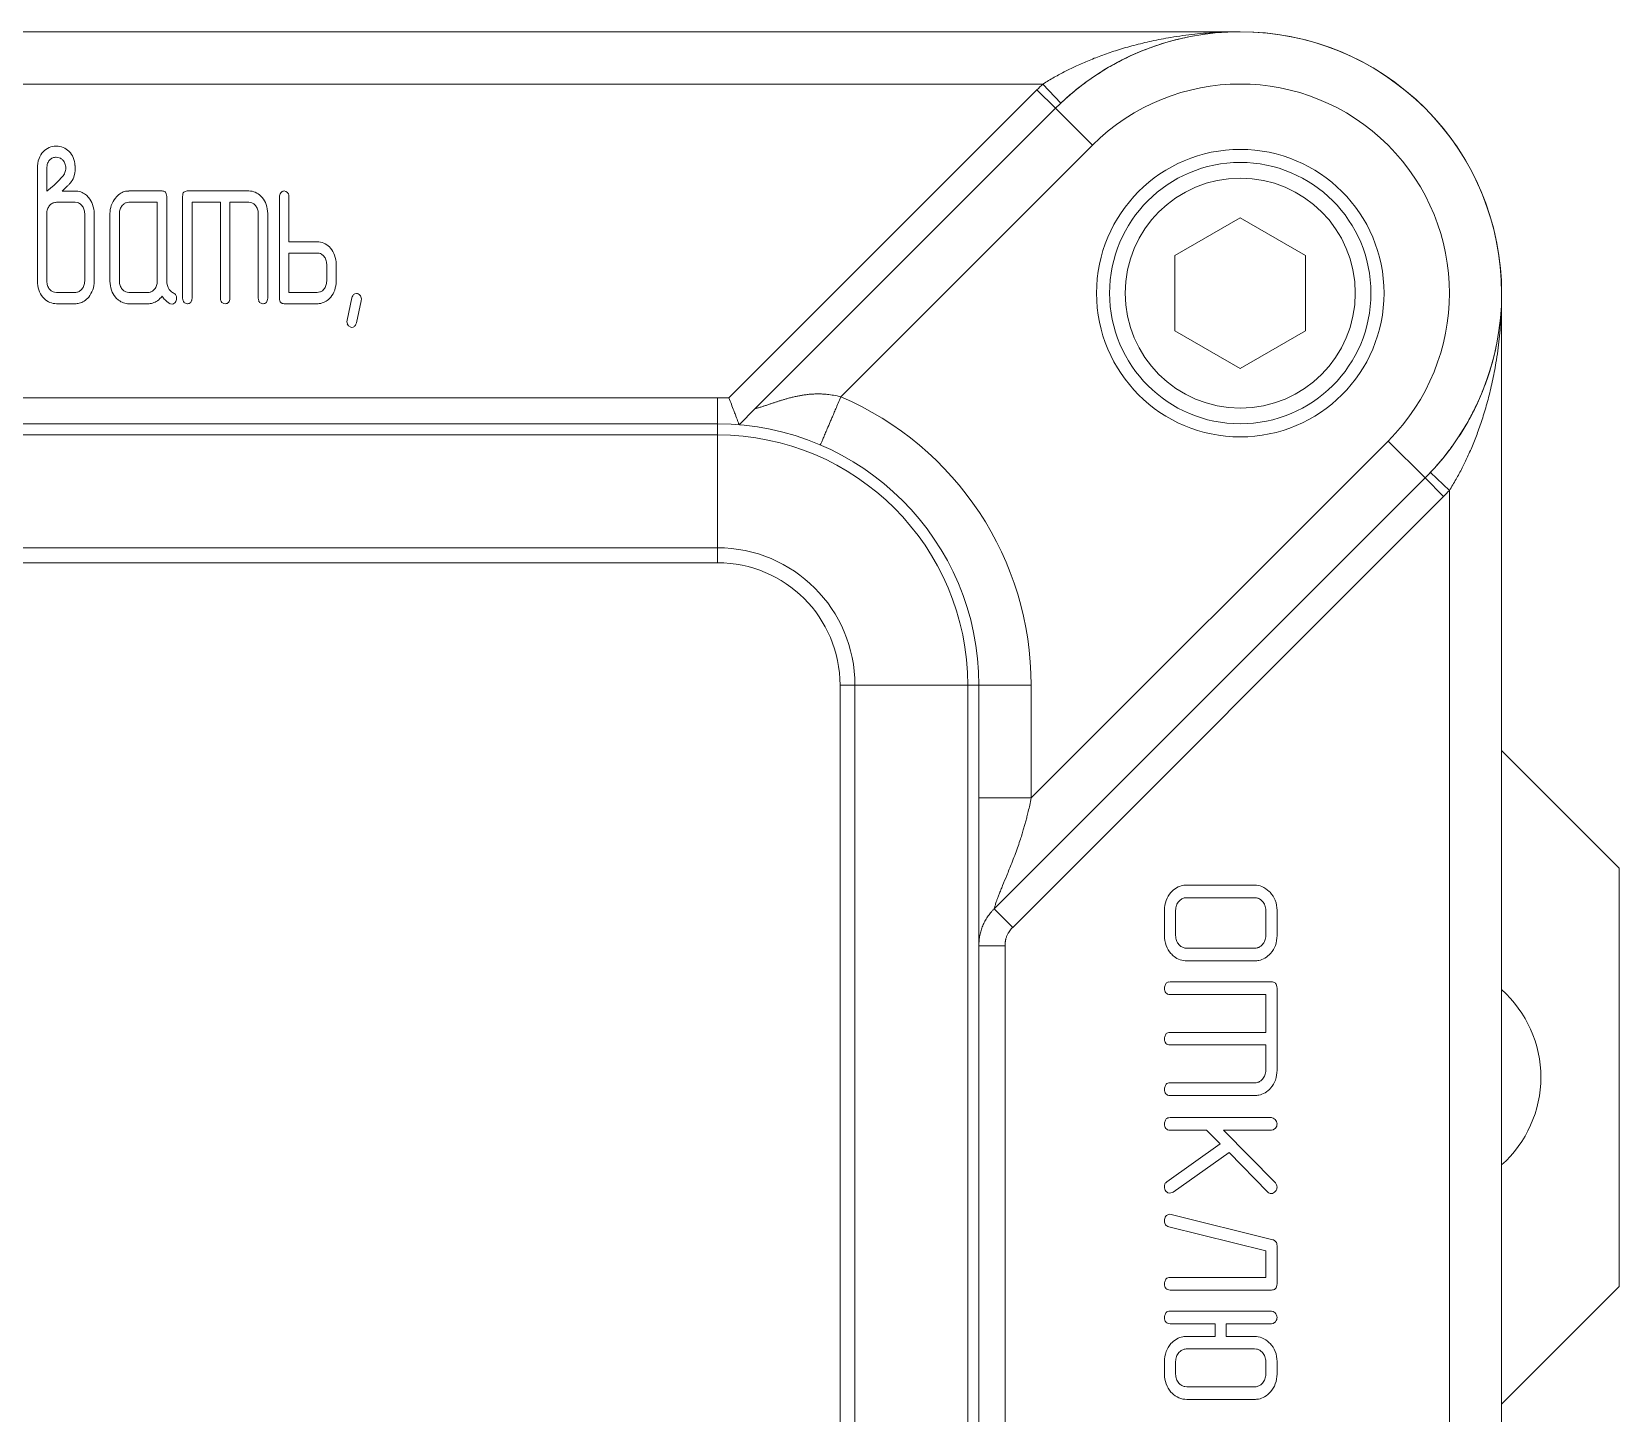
# Model space of a CAD drawing. Header units: millimetres. Extents: x -337 to 383, y -252 to 375.
# Drawn here: x 1.3 to 62, y 27.1 to 80 of the extents above; entities that cross this region are included whole.
import ezdxf

# ---------------------------------------------------------------- set-up
doc = ezdxf.new("R2010")
doc.units = ezdxf.units.MM
doc.linetypes.add('K5LT_THIN', pattern=[0])

# ---------------------------------------------------------------- blocks, each defined once
blk = doc.blocks.new('U2')
at = {"color": 7, "linetype": 'K5LT_THIN', "lineweight": 18}
for p, q in [((-47.5, 80), (47.5, 80)), ((47.5, 80), (-47.5, 80)), ((47.294, 79.998), (47.293, 79.998)), ((47.315, 79.998), (47.305, 79.998)), ((-39.95, 78), (39.95, 78)), ((39.722, 77.778), (27.935, 65.991)), ((39.722, 77.778), (40.429, 77.071)), ((40.637, 77.273), (39.95, 78)), ((40.429, 77.071), (28.944, 65.586)), ((41.843, 75.657), (40.429, 77.071)), ((2.198, 75.626), (2.187, 75.626)), ((2.694, 75.415), (2.682, 75.427)), ((41.843, 75.657), (32.219, 66.033)), ((1.473, 74.773), (1.473, 70.457)), ((1.836, 74.773), (1.836, 73.906)), ((1.95, 75.097), (1.941, 75.087)), ((2.255, 75.195), (2.198, 75.2)), ((1.836, 73.906), (2.114, 74.135)), ((2.426, 73.906), (2.632, 74.104)), ((2.918, 73.906), (2.426, 73.906)), ((6.243, 73.908), (4.976, 73.908)), ((6.374, 73.859), (6.359, 73.873)), ((6.424, 70.457), (6.424, 73.692)), ((7.03, 73.692), (7.03, 69.811)), ((9.563, 73.908), (7.211, 73.908)), ((10.075, 73.66), (10.028, 73.711)), ((10.734, 73.692), (10.734, 69.811)), ((10.915, 73.908), (10.893, 73.906)), ((10.979, 73.894), (10.915, 73.908)), ((11.039, 73.852), (10.979, 73.894)), ((11.097, 73.692), (11.096, 73.711)), ((11.097, 71.966), (11.097, 73.692)), ((1.836, 73.044), (1.836, 70.457)), ((1.968, 73.376), (1.942, 73.348)), ((2.918, 73.475), (2.201, 73.475)), ((2.992, 73.467), (2.918, 73.475)), ((3.284, 70.457), (3.284, 73.044)), ((3.646, 70.457), (3.646, 73.044)), ((4.252, 73.045), (4.252, 70.458)), ((4.614, 73.045), (4.614, 70.458)), ((4.778, 73.409), (4.719, 73.351)), ((6.062, 73.477), (4.976, 73.477)), ((6.062, 70.458), (6.062, 73.477)), ((7.392, 73.477), (8.477, 73.477)), ((7.392, 69.811), (7.392, 73.477)), ((8.477, 73.477), (8.477, 69.811)), ((8.84, 69.811), (8.84, 73.477)), ((8.84, 73.477), (9.563, 73.477)), ((9.563, 73.477), (9.635, 73.469)), ((9.925, 73.045), (9.925, 69.811)), ((10.287, 69.811), (10.287, 73.045)), ((47.5, 72.887), (45, 71.443)), ((50, 71.443), (47.5, 72.887)), ((12.182, 71.966), (11.097, 71.966)), ((12.695, 71.718), (12.648, 71.769)), ((12.182, 71.534), (11.097, 71.534)), ((11.097, 71.534), (11.097, 70.026)), ((12.254, 71.527), (12.182, 71.534)), ((12.544, 70.457), (12.544, 71.104)), ((12.906, 70.457), (12.906, 71.104)), ((45, 71.443), (45, 68.557)), ((50, 68.557), (50, 71.443)), ((2.128, 70.034), (2.201, 70.026)), ((2.201, 70.026), (2.918, 70.026)), ((3.151, 70.125), (3.177, 70.153)), ((4.905, 70.034), (4.976, 70.026)), ((4.976, 70.026), (5.7, 70.026)), ((5.898, 70.094), (5.957, 70.151)), ((11.097, 70.026), (12.182, 70.026)), ((12.38, 70.094), (12.439, 70.151)), ((13.626, 69.974), (13.576, 69.943)), ((13.683, 69.984), (13.626, 69.974)), ((13.684, 69.984), (13.683, 69.984)), ((57.5, 70), (57.5, 6)), ((1.687, 69.849), (1.74, 69.792)), ((2.201, 69.595), (2.918, 69.595)), ((4.976, 69.595), (5.7, 69.595)), ((6.562, 69.595), (6.627, 69.582)), ((6.627, 69.582), (6.677, 69.589)), ((6.677, 69.589), (6.75, 69.647)), ((7.084, 69.647), (7.163, 69.608)), ((7.163, 69.608), (7.211, 69.595)), ((7.211, 69.595), (7.216, 69.595)), ((8.532, 69.647), (8.61, 69.608)), ((8.61, 69.608), (8.658, 69.595)), ((8.658, 69.595), (8.664, 69.595)), ((9.979, 69.647), (10.058, 69.608)), ((10.058, 69.608), (10.106, 69.595)), ((10.106, 69.595), (10.111, 69.595)), ((10.784, 69.643), (10.799, 69.63)), ((10.915, 69.595), (12.182, 69.595)), ((13.509, 69.816), (13.328, 68.962)), ((13.683, 68.858), (13.864, 69.712)), ((13.864, 69.712), (13.871, 69.777)), ((57.498, 69.813), (57.498, 69.808)), ((57.498, 69.797), (57.498, 69.796)), ((13.328, 68.962), (13.321, 68.897)), ((13.375, 68.755), (13.472, 68.694)), ((13.472, 68.694), (13.509, 68.69)), ((45, 68.557), (47.5, 67.113)), ((47.5, 67.113), (50, 68.557)), ((27.5, 66), (-27.5, 66)), ((27.5, 66), (27.5, 65)), ((27.5, 65), (-27.5, 65)), ((27.5, 65), (27.5, 64.574)), ((28.944, 65.586), (28.324, 64.966)), ((27.5, 64.574), (-27.5, 64.574)), ((27.5, 60.258), (27.5, 64.574)), ((39.5, 50.686), (53.157, 64.343)), ((53.157, 64.343), (54.571, 62.929)), ((38.086, 46.444), (54.571, 62.929)), ((55.278, 62.222), (54.571, 62.929)), ((55.5, 62.45), (54.773, 63.137)), ((38.793, 45.737), (55.278, 62.222)), ((55.5, 62.45), (55.5, 7.55)), ((27.5, 60.258), (-27.5, 60.258)), ((27.5, 59.685), (27.5, 60.258)), ((27.5, 59.685), (-27.5, 59.685)), ((32.185, -55), (32.185, 55)), ((32.185, 55), (32.758, 55)), ((32.758, 55), (37.074, 55)), ((32.758, -55), (32.758, 55)), ((37.074, -55), (37.074, 55)), ((37.5, 55), (37.074, 55)), ((37.5, -55), (37.5, 55)), ((39.5, 55), (37.5, 55)), ((39.5, 50.686), (39.5, 55)), ((57.5, 52.5), (62, 48)), ((37.5, 50.686), (39.5, 50.686)), ((62, 48), (62, 32)), ((45.213, 46.79), (45.151, 46.732)), ((48.045, 47.354), (45.458, 47.354)), ((48.045, 46.872), (45.458, 46.872)), ((48.123, 46.865), (48.045, 46.872)), ((48.638, 47.079), (48.608, 47.108)), ((38.793, 45.737), (38.086, 46.444)), ((44.595, 46.388), (44.595, 45.422)), ((45.026, 46.389), (45.026, 45.422)), ((48.477, 45.422), (48.477, 46.389)), ((48.908, 45.422), (48.908, 46.388)), ((38.5, 45.029), (37.5, 45.029)), ((38.5, 11), (38.5, 45.029)), ((48.29, 45.021), (48.351, 45.078)), ((45.38, 44.945), (45.458, 44.938)), ((45.458, 44.938), (48.045, 44.938)), ((45.458, 44.457), (48.045, 44.457)), ((44.647, 43.235), (44.655, 43.227)), ((44.811, 43.65), (44.762, 43.646)), ((48.692, 43.65), (44.811, 43.65)), ((44.811, 43.168), (48.477, 43.168)), ((48.477, 43.168), (48.477, 41.718)), ((48.85, 43.593), (48.833, 43.609)), ((48.908, 40.271), (48.908, 43.408)), ((44.647, 41.304), (44.655, 41.295)), ((44.811, 41.718), (44.762, 41.714)), ((48.477, 41.718), (44.811, 41.718)), ((44.811, 41.237), (48.477, 41.237)), ((48.477, 41.237), (48.477, 40.27)), ((44.811, 39.787), (44.762, 39.783)), ((48.045, 39.787), (44.811, 39.787)), ((48.351, 39.927), (48.29, 39.869)), ((44.647, 39.373), (44.655, 39.364)), ((44.811, 39.305), (48.045, 39.305)), ((44.811, 38.458), (44.762, 38.455)), ((48.692, 38.458), (44.811, 38.458)), ((48.762, 38.44), (48.692, 38.458)), ((48.834, 38.386), (48.762, 38.44)), ((44.647, 38.044), (44.655, 38.036)), ((44.811, 37.977), (46.212, 37.977)), ((46.212, 37.977), (46.733, 37.45)), ((48.83, 35.977), (46.858, 37.977)), ((46.858, 37.977), (48.692, 37.977)), ((48.692, 37.977), (48.754, 37.985)), ((48.754, 37.985), (48.852, 38.054)), ((48.908, 38.218), (48.908, 38.22)), ((46.733, 37.45), (44.694, 36.006)), ((44.928, 35.6), (47.071, 37.117)), ((47.071, 37.117), (48.536, 35.62)), ((44.656, 35.639), (44.73, 35.581)), ((44.73, 35.581), (44.807, 35.562)), ((44.807, 35.562), (44.928, 35.6)), ((48.536, 35.62), (48.543, 35.612)), ((48.683, 35.552), (48.701, 35.553)), ((44.806, 34.758), (44.756, 34.752)), ((44.858, 34.754), (44.806, 34.758)), ((48.74, 33.788), (44.858, 34.754)), ((44.763, 34.28), (48.477, 33.358)), ((48.908, 32.104), (48.908, 33.552)), ((48.477, 33.358), (48.477, 32.344)), ((44.811, 32.344), (44.762, 32.34)), ((48.477, 32.344), (44.811, 32.344)), ((44.647, 31.93), (44.655, 31.921)), ((44.811, 31.862), (48.692, 31.862)), ((48.833, 31.903), (48.85, 31.919)), ((62, 32), (57.5, 27.5)), ((44.811, 31.055), (44.762, 31.052)), ((48.692, 31.055), (44.811, 31.055)), ((48.762, 31.037), (48.692, 31.055)), ((48.834, 30.983), (48.762, 31.037)), ((44.647, 30.641), (44.655, 30.632)), ((44.811, 30.574), (46.534, 30.574)), ((46.534, 30.574), (46.534, 30.09)), ((46.966, 30.09), (46.966, 30.574)), ((46.966, 30.574), (48.692, 30.574)), ((48.692, 30.574), (48.754, 30.582)), ((48.754, 30.582), (48.852, 30.651)), ((48.908, 30.815), (48.908, 30.817)), ((46.534, 30.09), (45.457, 30.09)), ((48.045, 30.09), (46.966, 30.09)), ((48.638, 29.815), (48.608, 29.844)), ((45.213, 29.526), (45.151, 29.468)), ((48.045, 29.608), (45.458, 29.608)), ((48.123, 29.601), (48.045, 29.608)), ((44.595, 29.125), (44.595, 28.642)), ((45.026, 29.125), (45.026, 28.642)), ((48.477, 28.642), (48.477, 29.125)), ((48.908, 28.642), (48.908, 29.125)), ((44.847, 27.959), (44.888, 27.916)), ((45.38, 28.165), (45.458, 28.158)), ((45.458, 28.158), (48.045, 28.158)), ((48.29, 28.241), (48.351, 28.298)), ((45.458, 27.677), (48.045, 27.677))]:
    blk.add_line(p, q, dxfattribs=at)
for radius in [5.5, 5, 4.4]:
    blk.add_circle((47.5, 70), radius, dxfattribs=at)
for centre, radius, start, end in [((47.5, 70), 10, 315, 135), ((47.5, 70), 10, 0, 90), ((47.5, 70), 11, 133.34176, 135), ((47.5, 70), 8, 315, 135), ((2.234, 74.903), 0.738, 136.55952, 160.61261), ((2.221, 74.9), 0.731, 113.76246, 135.74016), ((2.196, 74.958), 0.668, 90.76316, 113.76246), ((2.198, 74.934), 0.692, 67.64785, 90), ((2.203, 74.948), 0.677, 45.04708, 67.64785), ((2.15, 74.901), 0.748, 22.45386, 43.38224), ((2.604, 74.773), 1.131, 160.61261, 180), ((2.46, 74.773), 0.625, 161.54699, 180), ((2.148, 74.877), 0.295, 134.56819, 161.54699), ((2.196, 74.851), 0.349, 112.44062, 134.98105), ((2.198, 74.848), 0.352, 90, 112.44062), ((2.204, 74.882), 0.317, 60.99698, 80.80072), ((2.171, 74.821), 0.387, 43.08299, 60.99698), ((2.188, 74.837), 0.363, 19.62653, 43.08301), ((2.093, 74.786), 0.467, 338.27515, 0), ((2.043, 74.786), 0.517, 0, 19.62653), ((1.912, 74.803), 1.005, 4.42303, 22.45386), ((1.672, 74.779), 1.247, 346.95309, 4.6453), ((1.211, 75.238), 1.426, 309.29719, 315.29882), ((-1.699, 78.118), 5.52, 315.29882, 318.34841), ((2.01, 74.819), 0.556, 318.39668, 338.27515), ((1.497, 75.282), 1.635, 313.93762, 317.63347), ((1.644, 75.149), 1.437, 317.63347, 321.57548), ((2.288, 74.637), 0.614, 321.64036, 346.95309), ((2.918, 73.244), 0.662, 71.17172, 90), ((2.926, 73.266), 0.639, 52.00383, 71.17172), ((2.868, 73.191), 0.734, 46.01176, 52.00383), ((2.771, 73.091), 0.873, 40.51896, 46.01176), ((2.802, 73.118), 0.832, 19.02685, 40.51895), ((5.275, 73.013), 1.028, 142.5635, 160.81286), ((5.078, 73.164), 0.78, 125.21253, 142.56351), ((4.958, 73.334), 0.572, 104.92217, 125.21253), ((4.965, 73.305), 0.602, 97.21922, 104.92217), ((4.976, 73.222), 0.685, 90, 97.21922), ((6.243, 73.667), 0.241, 73.3485, 90), ((6.272, 73.764), 0.139, 51.38398, 73.3485), ((6.263, 73.756), 0.152, 16.70589, 43.05266), ((6.051, 73.692), 0.373, 0, 16.70589), ((7.404, 73.692), 0.374, 163.37006, 180), ((7.191, 73.756), 0.152, 137.15441, 163.37006), ((7.178, 73.768), 0.133, 110.3638, 137.15441), ((7.211, 73.679), 0.229, 90, 110.3638), ((9.563, 73.275), 0.633, 67.03409, 90), ((9.541, 73.223), 0.689, 45.03101, 67.03409), ((9.442, 73.119), 0.832, 19.00826, 40.48783), ((10.916, 73.692), 0.182, 159.09364, 180), ((11.049, 73.642), 0.324, 143.4441, 159.09364), ((10.966, 73.703), 0.221, 124.38475, 143.44412), ((10.914, 73.778), 0.129, 99.41461, 124.38475), ((10.922, 73.731), 0.168, 22.20939, 45.95484), ((10.838, 73.697), 0.258, 3.11474, 22.20939), ((2.337, 73.044), 0.502, 160.63501, 180), ((2.28, 73.064), 0.441, 139.968, 160.63501), ((2.213, 73.132), 0.346, 112.99513, 134.99389), ((2.201, 73.158), 0.317, 90, 112.99513), ((2.928, 73.17), 0.305, 57.87652, 77.8486), ((2.887, 73.105), 0.381, 40.02848, 57.87652), ((2.854, 73.077), 0.425, 18.93493, 40.02849), ((2.758, 73.044), 0.526, 0, 18.93493), ((2.588, 73.044), 1.059, 0, 19.02685), ((5.183, 73.045), 0.931, 160.81286, 180), ((5.141, 73.045), 0.527, 161.08485, 180), ((5.045, 73.078), 0.425, 140.00773, 161.08485), ((4.972, 73.161), 0.314, 108.82539, 128.03043), ((4.976, 73.149), 0.327, 90, 108.82539), ((9.571, 73.178), 0.298, 57.57851, 77.67321), ((9.523, 73.103), 0.387, 39.97559, 57.57851), ((9.494, 73.078), 0.425, 18.90476, 39.97558), ((9.397, 73.045), 0.527, 0, 18.90476), ((9.227, 73.045), 1.06, 0, 19.00826), ((12.182, 71.332), 0.633, 67.03528, 90), ((12.161, 71.281), 0.689, 45.03235, 67.03528), ((12.062, 71.178), 0.832, 19.0218, 40.50987), ((12.19, 71.236), 0.298, 57.63384, 77.72199), ((12.143, 71.161), 0.387, 40.02026, 57.63384), ((12.114, 71.136), 0.425, 18.92939, 40.02025), ((12.018, 71.104), 0.526, 0, 18.92939), ((11.848, 71.104), 1.059, 0, 19.0218), ((2.477, 70.457), 1.004, 180, 199.3656), ((2.363, 70.417), 0.883, 199.3656, 220.02971), ((2.362, 70.457), 0.526, 180, 198.93493), ((2.266, 70.424), 0.425, 198.93493, 220.02848), ((2.232, 70.396), 0.381, 220.02849, 237.87653), ((2.192, 70.332), 0.305, 237.87653, 257.84861), ((2.918, 70.343), 0.317, 270, 292.99569), ((2.907, 70.369), 0.346, 292.99569, 314.99397), ((2.839, 70.437), 0.441, 319.97259, 340.63379), ((2.782, 70.457), 0.502, 340.63379, 0), ((2.752, 70.411), 0.886, 320.6931, 341.09), ((2.617, 70.457), 1.03, 341.09, 0), ((5.305, 70.458), 1.053, 180, 198.92321), ((5.113, 70.392), 0.85, 198.92321, 220.00849), ((5.141, 70.458), 0.527, 180, 198.91516), ((5.045, 70.425), 0.425, 198.91516, 219.99227), ((5.016, 70.4), 0.387, 219.99226, 237.59887), ((4.968, 70.325), 0.298, 237.59887, 257.69126), ((5.7, 70.353), 0.327, 270, 288.82539), ((5.704, 70.341), 0.314, 288.82539, 308.03043), ((5.631, 70.425), 0.425, 320.00774, 341.08485), ((5.535, 70.458), 0.527, 341.08485, 0), ((5.59, 70.367), 0.813, 306.15982, 323.47861), ((8.777, 71.83), 3.196, 217.52712, 220.82133), ((6.964, 70.457), 0.54, 180, 193.50992), ((7.212, 70.517), 0.795, 193.50992, 204.63675), ((6.816, 70.365), 0.372, 208.71907, 225.70764), ((7.01, 70.563), 0.65, 225.70764, 238.54477), ((6.584, 69.791), 0.234, 50.52163, 68.37399), ((6.623, 69.838), 0.173, 29.71885, 50.52163), ((6.609, 69.83), 0.189, 13.2005, 29.71885), ((6.506, 69.806), 0.295, 0, 13.2005), ((12.182, 70.354), 0.327, 270, 288.82236), ((12.186, 70.342), 0.315, 288.82236, 308.02897), ((12.114, 70.424), 0.425, 319.97975, 341.07061), ((12.018, 70.457), 0.526, 341.07061, 0), ((12.046, 70.391), 0.85, 319.96964, 341.06324), ((11.855, 70.457), 1.052, 341.06324, 0), ((13.862, 69.727), 0.364, 152.2338, 165.87333), ((13.689, 69.818), 0.169, 132.14583, 152.2338), ((13.683, 69.821), 0.163, 65.73437, 89.61462), ((13.663, 69.776), 0.212, 44.85729, 65.73437), ((13.679, 69.792), 0.189, 21.27931, 44.85727), ((13.64, 69.777), 0.232, 0, 21.27931), ((2.229, 70.282), 0.693, 225.065, 246.91664), ((2.201, 70.217), 0.622, 246.91664, 270), ((2.918, 70.325), 0.73, 270, 276.2398), ((2.928, 70.239), 0.643, 276.2398, 282.88883), ((2.938, 70.195), 0.598, 282.88883, 302.94023), ((2.849, 70.331), 0.761, 302.94023, 320.6931), ((5.126, 70.402), 0.867, 220.00849, 225.7175), ((5.025, 70.299), 0.723, 225.7175, 231.97038), ((4.968, 70.226), 0.629, 231.97038, 251.17672), ((4.976, 70.25), 0.655, 251.17672, 270), ((5.7, 70.309), 0.714, 270, 277.63689), ((5.712, 70.217), 0.621, 277.63689, 285.82476), ((5.72, 70.188), 0.591, 285.82476, 306.15982), ((6.465, 69.833), 0.141, 220.82133, 236.56201), ((6.9, 70.225), 0.722, 224.87464, 235.3013), ((6.648, 69.862), 0.281, 235.3013, 252.05625), ((6.576, 69.783), 0.221, 321.87998, 342.35233), ((6.504, 69.806), 0.297, 342.35233, 0), ((7.363, 69.811), 0.333, 180, 198.35253), ((7.184, 69.751), 0.144, 198.35253, 226.40591), ((7.212, 69.791), 0.196, 271.19829, 292.40452), ((7.224, 69.762), 0.165, 292.40452, 315.5778), ((7.197, 69.769), 0.189, 319.93296, 342.78765), ((7.061, 69.811), 0.332, 342.78765, 0), ((8.81, 69.811), 0.333, 180, 198.35253), ((8.631, 69.751), 0.144, 198.35253, 226.40591), ((8.659, 69.791), 0.196, 271.19829, 292.40452), ((8.671, 69.762), 0.165, 292.40452, 315.5778), ((8.644, 69.769), 0.189, 319.93296, 342.78765), ((8.508, 69.811), 0.332, 342.78765, 0), ((10.258, 69.811), 0.333, 180, 198.35253), ((10.078, 69.751), 0.144, 198.35253, 226.40591), ((10.107, 69.791), 0.196, 271.19829, 292.40452), ((10.119, 69.762), 0.165, 292.40452, 315.5778), ((10.091, 69.769), 0.189, 319.93296, 342.78765), ((9.955, 69.811), 0.332, 342.78765, 0), ((11.108, 69.811), 0.373, 180, 196.70589), ((10.895, 69.747), 0.152, 196.70589, 223.05266), ((10.886, 69.739), 0.139, 231.38398, 253.3485), ((10.915, 69.836), 0.241, 253.3485, 270), ((12.182, 70.307), 0.712, 270, 275.96278), ((12.19, 70.232), 0.637, 275.96278, 282.26772), ((12.199, 70.193), 0.597, 282.26772, 302.355), ((12.104, 70.343), 0.774, 302.355, 319.96963), ((13.525, 68.897), 0.204, 180, 200.89459), ((13.561, 68.911), 0.243, 200.89459, 220.01736), ((13.507, 68.838), 0.148, 270.79254, 312.51762), ((13.485, 68.866), 0.184, 311.77872, 329.55607), ((13.205, 69.031), 0.508, 329.55607, 340.21038), ((27.5, 55), 11, 87.73339, 90), ((27.5, 55), 12, 0, 66.84141), ((27.5, 55), 10, 0, 90), ((27.5, 55), 9.574, 0, 90), ((47.5, 70), 11, 315, 316.65824), ((27.5, 55), 5.258, 0, 90), ((27.5, 55), 4.685, 0, 90), ((45.55, 46.444), 0.945, 138.23104, 159.95769), ((45.514, 46.477), 0.896, 120.20811, 138.23105), ((45.437, 46.608), 0.744, 100.41479, 120.20811), ((45.449, 46.487), 0.384, 108.63494, 127.93542), ((45.449, 46.542), 0.812, 95.0654, 100.41479), ((45.458, 46.46), 0.412, 90, 108.63494), ((45.458, 46.449), 0.905, 90, 95.0654), ((48.045, 46.649), 0.705, 66.43868, 90), ((48.055, 46.5), 0.372, 59.74427, 79.5457), ((48.017, 46.433), 0.448, 41.73142, 59.74427), ((47.94, 46.408), 0.967, 46.3598, 66.43868), ((47.99, 46.444), 0.907, 21.32372, 44.40217), ((47.847, 46.388), 1.061, 0, 21.32372), ((45.704, 46.388), 1.109, 159.95769, 180), ((45.582, 46.389), 0.556, 159.98117, 180), ((45.505, 46.417), 0.473, 138.26858, 159.98117), ((47.998, 46.417), 0.473, 20.01883, 41.73141), ((47.921, 46.389), 0.556, 0, 20.01883), ((45.704, 45.422), 1.109, 180, 200.04231), ((45.55, 45.366), 0.945, 200.04231, 221.76896), ((45.582, 45.422), 0.556, 180, 200.01883), ((45.505, 45.393), 0.473, 200.01883, 221.73142), ((45.486, 45.377), 0.448, 221.73142, 239.74427), ((45.447, 45.311), 0.372, 239.74427, 259.5457), ((48.045, 45.35), 0.412, 270, 288.63494), ((48.054, 45.324), 0.384, 288.63494, 307.93542), ((47.998, 45.393), 0.473, 318.26859, 339.98117), ((47.921, 45.422), 0.556, 339.98117, 0), ((47.935, 45.376), 0.965, 318.72101, 340.05156), ((47.806, 45.422), 1.102, 340.05156, 0), ((45.591, 45.403), 1, 221.76895, 226.73682), ((45.501, 45.307), 0.869, 226.73682, 232.06672), ((45.44, 45.228), 0.769, 232.06672, 251.37079), ((45.458, 45.282), 0.825, 251.37079, 270), ((48.045, 45.372), 0.916, 270, 275.2658), ((48.055, 45.27), 0.813, 275.2658, 280.85468), ((48.068, 45.2), 0.742, 280.85468, 300.61737), ((47.996, 45.322), 0.883, 300.61737, 318.72101), ((44.738, 43.409), 0.143, 162.92887, 180), ((44.948, 43.409), 0.353, 180, 196.62526), ((45.969, 43.031), 1.43, 157.54284, 162.92887), ((44.825, 43.372), 0.224, 196.62526, 217.5278), ((44.774, 43.486), 0.156, 120.62166, 144.37247), ((44.787, 43.359), 0.187, 225.18819, 249.34898), ((44.795, 43.45), 0.199, 99.57547, 120.62166), ((44.811, 43.423), 0.255, 249.34898, 270), ((48.692, 43.346), 0.304, 73.84525, 90), ((48.73, 43.477), 0.167, 51.98757, 73.84525), ((48.726, 43.475), 0.171, 17.268, 43.63405), ((48.512, 43.408), 0.396, 0, 17.268), ((54.5, 40), 4.5, 311.81031, 48.18969), ((44.738, 41.477), 0.143, 162.92887, 180), ((44.948, 41.477), 0.353, 180, 196.62526), ((45.969, 41.1), 1.43, 157.54284, 162.92887), ((44.825, 41.441), 0.224, 196.62526, 217.5278), ((44.774, 41.555), 0.156, 120.62166, 144.37247), ((44.795, 41.519), 0.199, 99.57547, 120.62166), ((44.787, 41.428), 0.187, 225.18819, 249.34898), ((44.811, 41.491), 0.255, 249.34898, 270), ((47.921, 40.27), 0.555, 339.9734, 0), ((47.807, 40.271), 1.101, 340.04655, 0), ((44.738, 39.546), 0.143, 162.92887, 180), ((44.948, 39.546), 0.353, 180, 196.62526), ((45.969, 39.168), 1.43, 157.54284, 162.92887), ((44.774, 39.623), 0.156, 120.62166, 144.37247), ((44.795, 39.587), 0.199, 99.57547, 120.62166), ((48.045, 40.199), 0.412, 270, 288.63352), ((48.054, 40.172), 0.384, 288.63352, 307.9347), ((47.998, 40.242), 0.473, 318.256, 339.9734), ((47.997, 40.17), 0.883, 300.6047, 318.71061), ((47.935, 40.224), 0.964, 318.71061, 340.04655), ((44.825, 39.509), 0.224, 196.62526, 217.5278), ((44.787, 39.496), 0.187, 225.18819, 249.34898), ((44.811, 39.56), 0.255, 249.34898, 270), ((48.045, 40.221), 0.916, 270, 275.26066), ((48.055, 40.119), 0.813, 275.26066, 280.84402), ((48.068, 40.049), 0.742, 280.84402, 300.6047), ((45.969, 37.84), 1.43, 157.54284, 162.92887), ((44.774, 38.295), 0.156, 120.62166, 144.37247), ((44.795, 38.259), 0.199, 99.57547, 120.62166), ((48.655, 38.204), 0.256, 23.77227, 45.43127), ((48.686, 38.218), 0.221, 0.48064, 23.77227), ((44.738, 38.218), 0.143, 162.92887, 180), ((44.948, 38.218), 0.353, 180, 196.61271), ((44.825, 38.181), 0.224, 196.61271, 217.50569), ((44.787, 38.168), 0.187, 225.18575, 249.34338), ((44.811, 38.231), 0.254, 249.34338, 270), ((48.603, 38.235), 0.308, 323.94797, 341.09331), ((48.654, 38.218), 0.254, 341.09331, 0), ((44.904, 35.813), 0.309, 168.53155, 180), ((44.781, 35.838), 0.183, 153.62049, 168.53155), ((44.852, 35.787), 0.27, 125.80081, 150.70078), ((48.605, 35.764), 0.31, 23.57025, 43.52057), ((48.685, 35.798), 0.223, 0, 23.57025), ((44.873, 35.813), 0.278, 180, 199.18378), ((44.882, 35.816), 0.287, 199.18378, 218.05284), ((48.702, 35.775), 0.227, 225.82582, 246.62833), ((48.683, 35.733), 0.18, 246.62833, 270), ((48.685, 35.731), 0.178, 275.11481, 299.41691), ((48.65, 35.792), 0.249, 299.41691, 319.96137), ((48.599, 35.835), 0.316, 319.96139, 338.10553), ((48.69, 35.798), 0.218, 338.10553, 0), ((44.864, 34.52), 0.267, 142.11843, 161.71839), ((44.816, 34.557), 0.206, 123.92752, 142.11845), ((44.798, 34.584), 0.173, 104.06274, 123.92752), ((44.901, 34.507), 0.306, 161.71839, 180), ((44.916, 34.507), 0.321, 180, 196.04431), ((44.788, 34.47), 0.187, 196.04431, 217.09543), ((44.782, 34.466), 0.18, 217.09543, 238.35937), ((44.832, 34.548), 0.276, 238.35937, 255.50075), ((48.673, 33.532), 0.265, 57.95253, 75.51394), ((48.717, 33.602), 0.182, 36.72975, 57.95253), ((48.707, 33.594), 0.195, 15.6485, 36.72975), ((48.555, 33.552), 0.352, 0, 15.6485), ((45.969, 31.725), 1.43, 157.54284, 162.92887), ((44.774, 32.181), 0.156, 120.62166, 144.37247), ((44.795, 32.144), 0.199, 99.57547, 120.62166), ((44.738, 32.103), 0.143, 162.92887, 180), ((44.948, 32.103), 0.353, 180, 196.62526), ((44.825, 32.066), 0.224, 196.62526, 217.5278), ((44.787, 32.053), 0.187, 225.18819, 249.34898), ((44.811, 32.117), 0.255, 249.34898, 270), ((48.692, 32.166), 0.304, 270, 286.11053), ((48.73, 32.035), 0.167, 286.11053, 307.90573), ((48.726, 32.037), 0.171, 316.26589, 342.69399), ((48.512, 32.104), 0.395, 342.69399, 0), ((45.969, 30.437), 1.43, 157.54284, 162.92887), ((44.774, 30.892), 0.156, 120.62166, 144.37247), ((44.795, 30.856), 0.199, 99.57547, 120.62166), ((48.655, 30.801), 0.256, 23.77227, 45.43127), ((44.738, 30.815), 0.143, 162.92887, 180), ((44.948, 30.815), 0.353, 180, 196.61271), ((44.825, 30.778), 0.224, 196.61271, 217.50569), ((44.787, 30.765), 0.187, 225.18458, 249.3428), ((44.811, 30.828), 0.254, 249.3428, 270), ((48.603, 30.832), 0.308, 323.93792, 341.08684), ((48.686, 30.815), 0.221, 0.48064, 23.77227), ((48.654, 30.815), 0.254, 341.08684, 0), ((45.55, 29.181), 0.945, 138.23306, 159.95988), ((45.513, 29.213), 0.896, 120.21078, 138.23306), ((45.437, 29.344), 0.744, 100.41695, 120.21078), ((45.449, 29.278), 0.811, 95.06646, 100.41695), ((45.457, 29.185), 0.904, 90, 95.06646), ((48.045, 29.383), 0.706, 66.44081, 90), ((47.94, 29.143), 0.969, 46.36055, 66.44081), ((47.991, 29.18), 0.907, 21.34817, 44.43699), ((45.703, 29.125), 1.108, 159.95988, 180), ((45.582, 29.125), 0.555, 159.9734, 180), ((45.504, 29.153), 0.473, 138.25599, 159.9734), ((45.449, 29.222), 0.384, 108.63352, 127.9347), ((45.458, 29.196), 0.412, 90, 108.63352), ((48.055, 29.236), 0.372, 59.75962, 79.55873), ((48.017, 29.169), 0.448, 41.744, 59.75962), ((47.998, 29.153), 0.473, 20.0266, 41.744), ((47.921, 29.125), 0.555, 0, 20.0266), ((47.849, 29.125), 1.059, 0, 21.34817), ((45.677, 28.642), 1.082, 180, 200.27652), ((45.582, 28.642), 0.555, 180, 200.0266), ((47.921, 28.642), 0.555, 339.9734, 0), ((47.851, 28.642), 1.057, 339.49681, 0), ((45.565, 28.601), 0.963, 200.27652, 221.78447), ((45.504, 28.613), 0.473, 200.0266, 221.74401), ((45.486, 28.597), 0.448, 221.74401, 239.75963), ((45.447, 28.531), 0.372, 239.75963, 259.55874), ((48.045, 28.57), 0.412, 270, 288.63352), ((48.054, 28.544), 0.384, 288.63352, 307.9347), ((47.998, 28.613), 0.473, 318.256, 339.9734), ((47.955, 28.586), 0.937, 300.59236, 318.2145), ((47.921, 28.616), 0.982, 318.2145, 339.49681), ((45.476, 28.506), 0.833, 225.05649, 247.19484), ((45.458, 28.462), 0.785, 247.19484, 270), ((48.045, 28.528), 0.851, 270, 275.16731), ((48.052, 28.454), 0.777, 275.16731, 280.57792), ((48.061, 28.406), 0.728, 280.57792, 300.59236)]:
    blk.add_arc(centre, radius, start, end, dxfattribs=at)
for points, knots in [([(39.95, 78), (40.092, 78.089), (40.375, 78.258), (40.806, 78.489), (41.252, 78.706), (41.726, 78.913), (42.249, 79.115), (42.819, 79.308), (43.443, 79.488), (44.122, 79.652), (44.899, 79.8), (45.748, 79.915), (46.636, 79.985), (47.217, 80), (47.5, 80)], [0, 0, 0, 0, 0.942376, 1.854093, 2.732412, 3.714517, 4.75378, 5.882612, 7.112826, 8.438539, 9.867031, 11.642469, 13.365777, 15, 15, 15, 15]), ([(41.959, 78.324), (42.125, 78.435), (42.293, 78.54), (42.634, 78.739), (42.807, 78.833), (43.213, 79.038), (43.446, 79.145), (43.916, 79.339), (44.152, 79.426), (44.626, 79.581), (44.864, 79.65), (45.224, 79.738), (45.344, 79.766), (45.465, 79.791)], [0, 0, 0, 0, 8.62082, 8.62082, 17.337116, 17.337116, 28.937116, 28.937116, 40.537116, 40.537116, 52.137116, 52.137116, 58, 58, 58, 58]), ([(40.656, 77.291), (40.675, 77.309), (40.695, 77.328), (40.754, 77.382), (40.794, 77.418), (40.897, 77.511), (40.962, 77.567), (41.093, 77.678), (41.159, 77.733), (41.292, 77.84), (41.359, 77.893), (41.499, 78), (41.571, 78.053), (41.644, 78.106)], [0, 0, 0, 0, 1.116637, 1.116637, 3.351482, 3.351482, 6.951482, 6.951482, 10.551482, 10.551482, 14.151482, 14.151482, 18, 18, 18, 18]), ([(41.566, 78.049), (41.572, 78.053), (41.577, 78.057), (41.588, 78.066), (41.594, 78.07), (41.605, 78.078), (41.61, 78.081), (41.627, 78.093), (41.638, 78.101), (41.649, 78.109)], [0, 0, 0, 0, 0.8, 0.8, 1.6, 1.6, 2.4, 2.4, 4, 4, 4, 4]), ([(55.5, 62.45), (55.589, 62.592), (55.758, 62.875), (55.989, 63.306), (56.206, 63.752), (56.413, 64.226), (56.615, 64.749), (56.808, 65.319), (56.988, 65.942), (57.152, 66.622), (57.3, 67.399), (57.415, 68.248), (57.485, 69.136), (57.5, 69.717), (57.5, 70)], [0, 0, 0, 0, 0.942323, 1.853951, 2.732225, 3.714265, 4.753539, 5.882321, 7.112636, 8.438364, 9.867036, 11.642273, 13.365642, 15, 15, 15, 15]), ([(56.089, 64.879), (56.209, 65.079), (56.32, 65.282), (56.526, 65.689), (56.621, 65.895), (56.796, 66.308), (56.876, 66.515), (57.005, 66.887), (57.054, 67.051), (57.118, 67.26), (57.13, 67.306), (57.2, 67.561), (57.251, 67.771), (57.294, 67.982)], [0, 0, 0, 0, 11.6, 11.6, 23.2, 23.2, 34.8, 34.8, 43.89058, 43.89058, 46.4, 46.4, 58, 58, 58, 58]), ([(57.294, 67.981), (57.28, 67.912), (57.265, 67.843), (57.233, 67.705), (57.217, 67.637), (57.183, 67.499), (57.165, 67.431), (57.108, 67.225), (57.068, 67.088), (57.024, 66.951)], [0, 0, 0, 0, 3.8, 3.8, 7.6, 7.6, 11.4, 11.4, 19, 19, 19, 19]), ([(55.825, 64.459), (55.936, 64.626), (56.04, 64.794), (56.239, 65.136), (56.334, 65.309), (56.514, 65.665), (56.6, 65.849), (56.76, 66.218), (56.833, 66.404), (56.975, 66.795), (57.042, 67), (57.102, 67.207)], [0, 0, 0, 0, 7.932168, 7.932168, 15.953829, 15.953829, 24.353829, 24.353829, 32.753829, 32.753829, 42, 42, 42, 42]), ([(27.935, 65.991), (27.966, 65.912), (28.031, 65.745), (28.114, 65.528), (28.197, 65.31), (28.253, 65.16), (28.289, 65.061), (28.307, 65.013), (28.32, 64.976), (28.324, 64.966), (28.324, 64.966)], [0, 0, 0, 0, 1.709047, 3.597215, 4.89039, 7.147216, 8.080757, 8.940783, 9.727339, 11, 11, 11, 11]), ([(32.219, 66.033), (32.124, 66.057), (31.95, 66.094), (31.717, 66.126), (31.529, 66.141), (31.369, 66.145), (31.213, 66.144), (31.051, 66.134), (30.891, 66.117), (30.744, 66.096), (30.605, 66.071), (30.466, 66.042), (30.324, 66.008), (30.188, 65.972), (30.063, 65.936), (29.946, 65.901), (29.832, 65.865), (29.717, 65.827), (29.6, 65.788), (29.477, 65.747), (29.356, 65.707), (29.246, 65.671), (29.161, 65.645), (29.093, 65.624), (29.037, 65.609), (28.992, 65.597), (28.954, 65.588), (28.944, 65.586), (28.944, 65.586)], [0, 0, 0, 0, 1.691248, 3.128233, 4.310955, 5.243693, 6.199403, 7.309882, 8.385136, 9.379349, 10.258176, 11.241157, 12.301916, 13.319989, 14.248637, 15.14136, 16.0408, 16.993368, 18.004483, 19.107212, 20.368994, 21.638987, 22.780258, 23.691874, 24.736271, 25.853906, 27.022304, 29, 29, 29, 29]), ([(32.219, 66.033), (32.185, 65.952), (32.119, 65.798), (32.028, 65.586), (31.948, 65.398), (31.877, 65.231), (31.791, 65.031), (31.716, 64.855), (31.653, 64.709), (31.613, 64.615), (31.576, 64.529), (31.542, 64.448), (31.511, 64.375), (31.475, 64.291), (31.451, 64.235), (31.436, 64.201), (31.433, 64.194), (31.433, 64.194)], [0, 0, 0, 0, 1.47674, 2.775663, 3.865008, 4.92259, 5.915128, 7.745013, 8.557428, 9.310664, 10.121036, 10.99116, 11.937495, 12.924778, 15.078277, 16.235036, 18, 18, 18, 18]), ([(54.791, 63.156), (54.809, 63.175), (54.828, 63.195), (54.882, 63.254), (54.918, 63.294), (55.011, 63.397), (55.067, 63.462), (55.178, 63.593), (55.233, 63.659), (55.34, 63.792), (55.393, 63.859), (55.5, 63.999), (55.553, 64.071), (55.606, 64.144)], [0, 0, 0, 0, 1.116653, 1.116653, 3.351506, 3.351506, 6.951506, 6.951506, 10.551506, 10.551506, 14.151506, 14.151506, 18, 18, 18, 18]), ([(55.549, 64.067), (55.554, 64.072), (55.558, 64.077), (55.566, 64.088), (55.57, 64.094), (55.578, 64.105), (55.582, 64.11), (55.594, 64.127), (55.601, 64.138), (55.609, 64.149)], [0, 0, 0, 0, 0.8, 0.8, 1.6, 1.6, 2.4, 2.4, 4, 4, 4, 4]), ([(39.5, 50.686), (39.481, 50.591), (39.445, 50.419), (39.392, 50.186), (39.341, 49.981), (39.294, 49.799), (39.248, 49.631), (39.197, 49.455), (39.138, 49.261), (39.063, 49.031), (38.973, 48.769), (38.869, 48.484), (38.731, 48.128), (38.572, 47.738), (38.431, 47.399), (38.336, 47.167), (38.275, 47.012), (38.223, 46.876), (38.181, 46.761), (38.15, 46.67), (38.127, 46.597), (38.11, 46.539), (38.099, 46.498), (38.091, 46.467), (38.088, 46.452), (38.086, 46.445), (38.086, 46.444), (38.086, 46.444)], [0, 0, 0, 0, 1.313494, 2.475377, 3.485649, 4.331388, 5.164204, 6.016171, 6.990742, 8.139877, 9.593959, 11.143812, 12.756192, 15.502311, 17.893904, 19.017143, 20.107347, 21.164301, 22.152773, 23.036957, 23.859234, 24.678338, 25.494443, 26.198549, 27.095175, 27.470077, 28, 28, 28, 28]), ([(38.793, 45.737), (38.792, 45.736), (38.791, 45.735), (38.781, 45.725), (38.772, 45.716), (38.755, 45.697), (38.747, 45.688), (38.73, 45.669), (38.723, 45.66), (38.708, 45.642), (38.7, 45.633), (38.693, 45.623), (38.692, 45.623), (38.685, 45.614), (38.679, 45.605), (38.667, 45.588), (38.661, 45.579), (38.649, 45.562), (38.644, 45.554), (38.633, 45.537), (38.628, 45.529), (38.622, 45.519), (38.621, 45.517), (38.611, 45.5), (38.602, 45.483), (38.586, 45.45), (38.578, 45.434), (38.571, 45.416), (38.571, 45.415), (38.57, 45.414), (38.57, 45.413), (38.562, 45.395), (38.556, 45.378), (38.544, 45.343), (38.539, 45.326), (38.534, 45.306), (38.533, 45.304), (38.53, 45.293), (38.528, 45.283), (38.524, 45.264), (38.521, 45.254), (38.518, 45.234), (38.516, 45.224), (38.512, 45.203), (38.511, 45.193), (38.509, 45.181), (38.509, 45.18), (38.508, 45.168), (38.506, 45.156), (38.504, 45.133), (38.503, 45.121), (38.502, 45.097), (38.501, 45.084), (38.5, 45.059), (38.5, 45.046), (38.5, 45.032), (38.5, 45.031), (38.5, 45.029)], [7.711554, 7.711554, 7.711554, 7.711554, 7.746978, 7.746978, 8.145148, 8.145148, 8.533424, 8.533424, 8.912506, 8.912506, 9.283103, 9.283103, 9.311984, 9.311984, 9.658236, 9.658236, 9.998142, 9.998142, 10.332511, 10.332511, 10.662147, 10.662147, 10.721923, 10.721923, 11.347407, 11.347407, 11.965617, 11.965617, 12, 12, 12.034383, 12.034383, 12.652593, 12.652593, 13.278077, 13.278077, 13.337853, 13.337853, 13.667489, 13.667489, 14.001858, 14.001858, 14.341764, 14.341764, 14.688016, 14.688016, 14.716897, 14.716897, 15.087494, 15.087494, 15.466576, 15.466576, 15.854852, 15.854852, 16.253022, 16.253022, 16.288446, 16.288446, 16.288446, 16.288446])]:
    blk.add_open_spline(points, degree=3, knots=knots, dxfattribs=at)
blk.add_open_spline([(37.5, 45.029), (37.5, 45.858), (38.086, 46.444)], degree=2, dxfattribs=at)

msp = doc.modelspace()

# ---------------------------------------------------------------- block references
msp.add_blockref('U2', (0, 0))

doc.saveas('drawing.dxf')
